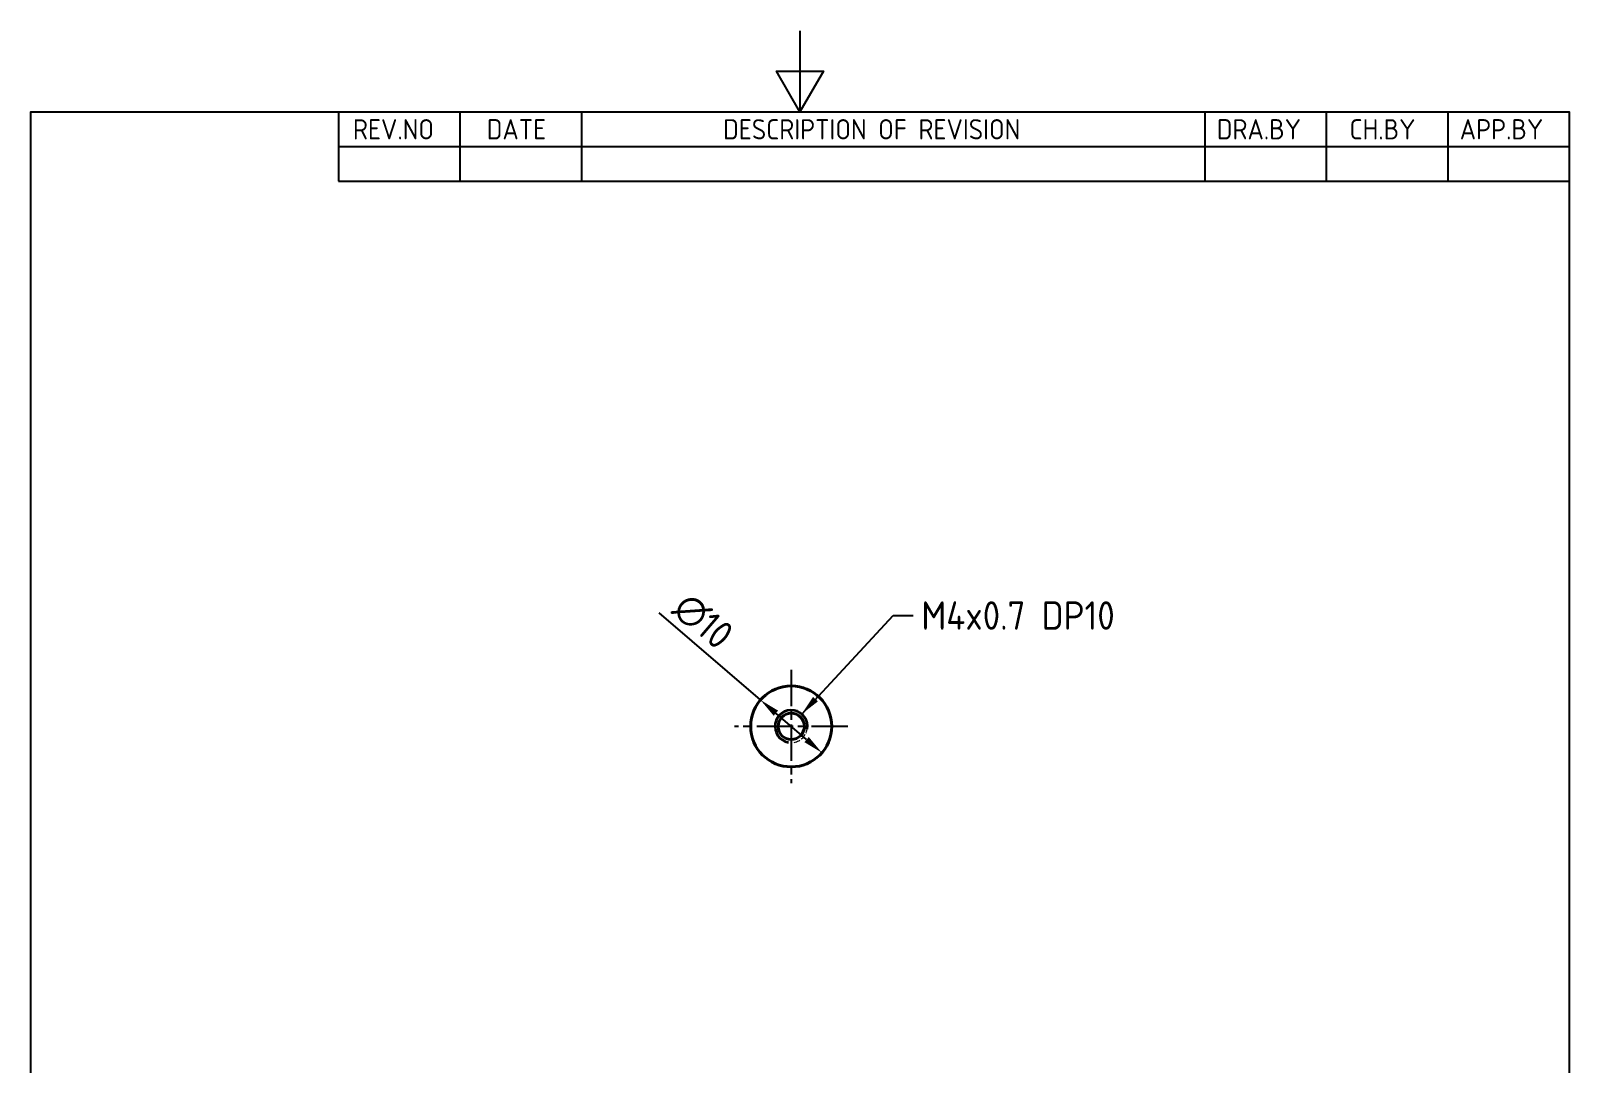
# Model space of a CAD drawing. Header units: millimetres. Extents: x 0 to 210, y 0 to 297.
# Drawn here: x 10 to 200, y 169.4 to 297 of the extents above; entities that cross this region are included whole.
import ezdxf

# ---------------------------------------------------------------- set-up
doc = ezdxf.new("R2010")
doc.units = ezdxf.units.MM
doc.linetypes.add('CHAIN', pattern=[0.35429999999999995, 0.2362, -0.0295, 0.0591, -0.0295])
doc.linetypes.add('DASHED', pattern=[0.2067, 0.1654, -0.0413])
doc.layers.get('0').update_dxf_attribs({"color": 3, "lineweight": 25})
for name, color, linetype, lineweight in [('가려진 것(ISO)', 2, 'DASHED', 18), ('가시적인 것(ISO)', 3, 'Continuous', 40), ('가시적인 좁은 것(ISO)', 3, 'Continuous', 35), ('경계(ISO)', 7, 'Continuous', 25), ('기호(ISO)', 5, 'Continuous', 25), ('중심 표식(ISO)', 1, 'Continuous', 25), ('치수(ISO)', 2, 'Continuous', 25)]:
    doc.layers.add(name, color=color, linetype=linetype, lineweight=lineweight)
doc.styles.add('ISO Proportiona M2B', font='isocp.shx')
doc.styles.add('치수 텍스트_PSTEK_POSCO', font='isocp.shx')
doc.dimstyles.new('치수_PSTEK_POSCO', dxfattribs={"dimtxt": 3.5, "dimasz": 2.5, "dimexe": 2, "dimexo": 2.5, "dimgap": 1, "dimtad": 1, "dimrnd": 1e-08, "dimdsep": 46, "dimtxsty": '치수 텍스트_PSTEK_POSCO', "dimcen": 0.09, "dimdle": 10, "dimclrd": 7, "dimclre": 7, "dimclrt": 2, "dimadec": 1, "dimazin": 2, "dimtfac": 1, "dimtmove": 0, "dimatfit": 3, "dimfxl": 0, "dimtolj": 1, "dimlwd": -1, "dimlwe": -1, "dimarcsym": 0})
doc.dimstyles.new('치수_PSTEK_POSCO$7', dxfattribs={"dimtxt": 3.5, "dimasz": 2.5, "dimexe": 2, "dimexo": 2.5, "dimgap": 1, "dimtad": 1, "dimrnd": 1e-08, "dimdsep": 46, "dimtxsty": '치수 텍스트_PSTEK_POSCO', "dimcen": 0.09, "dimdle": 10, "dimclrd": 7, "dimclre": 7, "dimclrt": 2, "dimadec": 1, "dimazin": 2, "dimtfac": 1, "dimtmove": 0, "dimatfit": 3, "dimfxl": 0, "dimtolj": 1, "dimlwd": -1, "dimlwe": -1, "dimarcsym": 0})

# ---------------------------------------------------------------- blocks, each defined once
blk = doc.blocks.new('경계 Default Border')
at = {"layer": '경계(ISO)', "flags": 128}
for points in [[(105, 297.0000076293945), (105, 287.0000076293945), (102.1132469177246, 292.0000076293945), (107.8867530822754, 292.0000076293945), (105, 287.0000076293945)], [(10, 10), (10, 287.0000076293945), (200, 287.0000076293945), (200, 10), (10, 10)]]:
    blk.add_lwpolyline(points, dxfattribs=at)
blk = doc.blocks.new('*D22')
at = {"layer": 'Defpoints', "color": 0, "transparency": 16777216}
for p in [(100.1240227881017, 214.3543317160846), (107.7088636502359, 207.837416103918)]:
    blk.add_point(p, dxfattribs=at)
at = {"layer": '치수(ISO)', "color": 7, "transparency": 16777216}
for p, q in [((100.1240227881017, 214.3543317160846), (87.61025899264789, 225.1061911325012)), ((105.8126534347024, 209.4666450069596), (102.0202330036353, 212.7251028130429))]:
    blk.add_line(p, q, dxfattribs=at)
for points in [[(102.2917711541422, 213.0411378489651), (101.7486948531283, 212.4090677771206), (100.1240227881017, 214.3543317160846)], [(106.0841915852093, 209.7826800428819), (105.5411152841954, 209.1506099710374), (107.7088636502359, 207.837416103918)]]:
    blk.add_solid(points, dxfattribs=at)
at = {"layer": '치수(ISO)', "color": 2, "transparency": 16777216, "insert": (90.16089487220705, 226.5403308083714), "char_height": 3.5, "attachment_point": 4, "rotation": 319.3307399195334, "style": '치수 텍스트_PSTEK_POSCO'}
blk.add_mtext('\\A1;∅10', dxfattribs=at)

msp = doc.modelspace()

# ---------------------------------------------------------------- linework, layer by layer
at = {"layer": '가려진 것(ISO)', "ltscale": 4.653951644897461}
msp.add_arc((103.9164432191688, 211.0958739100013), 1.999999999999994, 280.0000000000492, 350.0000000000024, dxfattribs=at)
at = {"layer": '가시적인 것(ISO)'}
for radius in [5, 1.621]:
    msp.add_circle((103.9164432191688, 211.0958739100013), radius, dxfattribs=at)
at = {"layer": '가시적인 좁은 것(ISO)'}
msp.add_arc((103.9164432191688, 211.0958739100013), 1.999999999999995, 350.0000000000014, 259.9999999999513, dxfattribs=at)
at = {"layer": '기호(ISO)'}
for p, q in [((48.00000000000001, 287.0000076293945), (200, 287.0000076293945)), ((48.00000000000001, 287.0000076293945), (48.00000000000001, 282.7200076293945)), ((63.00000000000001, 287.0000076293945), (63.00000000000001, 282.7200076293945)), ((78, 287.0000076293945), (78, 282.7200076293945)), ((155, 287.0000076293945), (155, 282.7200076293945)), ((170, 287.0000076293945), (170, 282.7200076293945)), ((185, 287.0000076293945), (185, 282.7200076293945)), ((200, 287.0000076293945), (200, 282.7200076293945)), ((48.00000000000001, 282.7200076293945), (200, 282.7200076293945)), ((48.00000000000001, 282.7200076293945), (48.00000000000001, 278.4400076293945)), ((63.00000000000001, 282.7200076293945), (63.00000000000001, 278.4400076293945)), ((78, 282.7200076293945), (78, 278.4400076293945)), ((155, 282.7200076293945), (155, 278.4400076293945)), ((170, 282.7200076293945), (170, 278.4400076293945)), ((185, 282.7200076293945), (185, 278.4400076293945)), ((200, 282.7200076293945), (200, 278.4400076293945)), ((48.00000000000001, 278.4400076293945), (200, 278.4400076293945))]:
    msp.add_line(p, q, dxfattribs=at)
at = {"layer": '중심 표식(ISO)', "linetype": 'CHAIN', "ltscale": 19.05165100097656}
for p, q in [((103.9164432191688, 218.0958739100013), (103.9164432191688, 204.0958739100013)), ((110.9164432191688, 211.0958739100013), (96.9164432191688, 211.0958739100013))]:
    msp.add_line(p, q, dxfattribs=at)

# ---------------------------------------------------------------- block references
msp.add_blockref('경계 Default Border', (0, 0))

# ---------------------------------------------------------------- texts
at = {"layer": '기호(ISO)', "color": 2, "char_height": 2.5, "attachment_point": 7, "style": 'ISO Proportiona M2B'}
for s, insert in [('REV.NO', (49.7871163682308, 283.5831900503393)), ('DATE', (66.31423177283666, 283.5831900503393)), ('DESCRIPTION OF REVISION', (95.50702043336295, 283.5831900503393)), ('DRA.BY', (156.4757339553203, 283.5831900503393)), ('CH.BY', (172.8642915086116, 283.5831900503393)), ('APP.BY', (186.4777339604403, 283.5831900503393))]:
    msp.add_mtext(s, dxfattribs=dict(at, insert=insert))
at = {"layer": '기호(ISO)', "color": 2, "insert": (119.9941506626348, 224.7881420803016), "char_height": 3.499999940395355, "width": 28.68026669025422, "attachment_point": 4, "line_spacing_factor": 0.612500011920929, "style": '치수 텍스트_PSTEK_POSCO'}
msp.add_mtext('{M4x0.7 DP10}', dxfattribs=at)

# ---------------------------------------------------------------- dimensions: what is measured, and where the dimension line sits
at = {"layer": '치수(ISO)', "color": 7}
dim = msp.add_diameter_dim_2p(p1=(107.7088636502359, 207.837416103918), p2=(100.1240227881017, 214.3543317160846), dimstyle='치수_PSTEK_POSCO', override={"dimdec": 2, "dimlfac": 1.000000000000001, "dimtp": 0, "dimtm": -0, "dimtdec": 2, "dimatfit": 2}, dxfattribs=at)
dim.commit()
dim.dimension.update_dxf_attribs({"geometry": '*D22', "text_midpoint": (90.75901310567042, 222.4007731532693), "dimtype": 163})

# ---------------------------------------------------------------- leaders
at = {"layer": '기호(ISO)', "color": 7, "annotation_type": 0, "has_hookline": 1, "hookline_direction": 0, "text_width": 24.50275548823237}
msp.add_leader([(105.2080050150054, 212.6229194651617), (116.4941506626348, 224.7881420803016), (118.9941506626348, 224.7881420803016)], dimstyle='치수_PSTEK_POSCO$7', override={"dimtad": 0}, dxfattribs=at)

doc.saveas('drawing.dxf')
